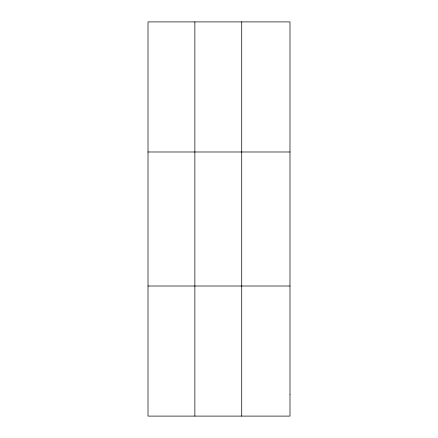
<?xml version="1.0" encoding="UTF-8"?>
<svg xmlns="http://www.w3.org/2000/svg" width="438" height="438" viewBox="0 0 438 438"><rect width="100%" height="100%" fill="white"/><g stroke="black" fill="none" stroke-linecap="round" stroke-linejoin="round"><path stroke-width="0.66" d="M194.866 416.1L194.866 21.9M241.716 416.1L241.716 21.9M148.011 151.986L289.989 151.986M148.011 286.014L289.989 286.014M289.989 394.419L289.989 416.1L148.011 416.1L148.011 21.9L289.989 21.9L289.989 394.419"/></g></svg>
